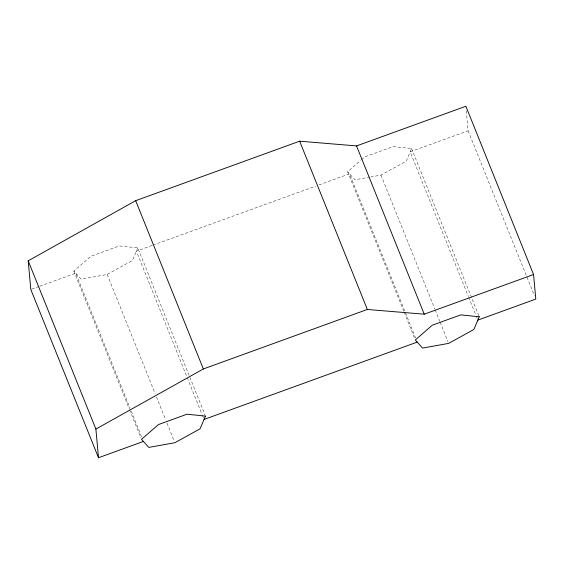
<?xml version="1.0" encoding="UTF-8"?>
<svg xmlns="http://www.w3.org/2000/svg" width="564" height="564" viewBox="0 0 564 564"><rect width="100%" height="100%" fill="white"/><g stroke="black" fill="none" stroke-linecap="round" stroke-linejoin="round"><path stroke-width="0.42" stroke-dasharray="2.82 2.11" d="M137.785 247.843L132.392 260.526L107.174 274.457L81.11 279.138L73.835 271.044L90.818 256.275L119.279 245.946L137.785 247.843L205.148 415.294M361.348 159.781L364.612 156.94L393.073 146.612L411.579 148.508L406.186 161.191L380.968 175.122L370.879 176.934M403.817 311.384L347.628 171.71L360.692 160.345M31.626 289.177L38.979 286.512M39.797 286.216L75.745 273.173L129.967 407.948M152.061 245.481L136.368 251.177L186.973 376.971M152.893 245.185L315.664 186.127M318.97 184.929L349.539 173.839L415.59 338.019M466.273 110.643L468.106 130.82L410.162 151.843L468.324 296.424M370.04 177.082L354.904 179.803L347.628 171.71M468.106 130.82L534.489 295.818M411.579 148.508L478.942 315.96M468.649 297.242L475.882 315.213M476.206 316.023L477.193 318.477M380.968 175.122L434.858 309.079M435.182 309.897L439.786 321.332M440.117 322.15L447.999 341.756M404.141 312.202L414.66 338.344M187.297 377.788L202.088 414.547M202.413 415.358L203.4 417.811M107.174 274.457L155.149 393.714M156.461 396.978L165.668 419.849M166.979 423.12L174.205 441.09M131.278 411.212L141.797 437.354M73.835 271.044L129.368 409.09M129.692 409.901L140.866 437.678"/><path stroke-width="0.85" d="M143.439 441.436L98.503 457.742L30.808 289.473L28.2 260.822L135.663 200.685L299.653 141.19L356.547 145.921L465.871 106.258L533.565 274.527L535.8 299.089L477.849 320.112M98.503 457.742L95.894 429.084L203.357 368.955L367.34 309.46L424.241 314.19L533.565 274.527M204.055 419.447L417.233 342.101M356.547 145.921L424.241 314.19M299.653 141.19L367.34 309.46M135.663 200.685L203.357 368.955M28.2 260.822L95.894 429.084M205.472 416.105L200.086 428.795L174.868 442.726L148.804 447.4L141.522 439.307L158.512 424.537L186.973 414.216L205.472 416.105M479.266 316.771L473.88 329.461L448.662 343.391L422.598 348.066L415.315 339.972L432.306 325.202L460.767 314.881L479.266 316.771"/></g></svg>
